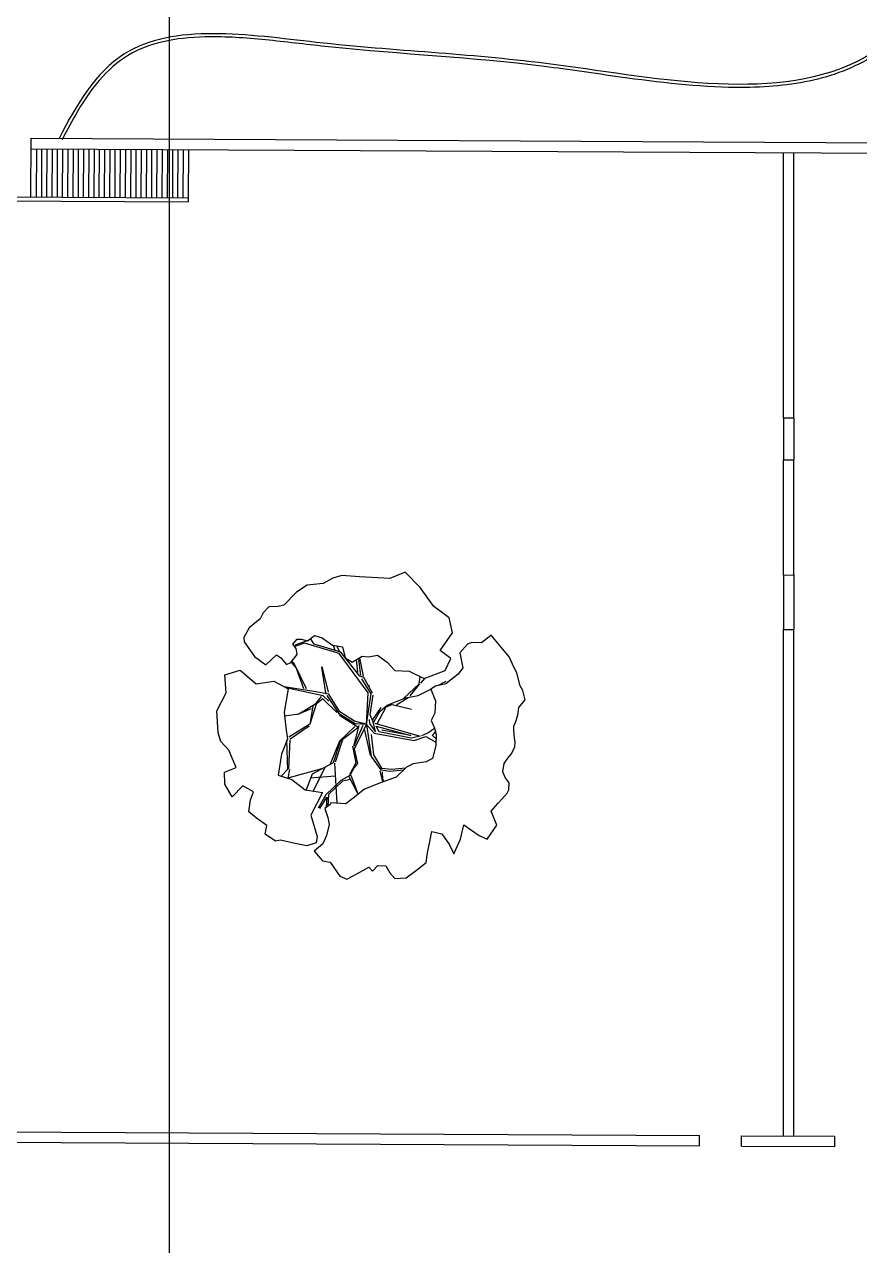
# Model space of a CAD drawing. Header units: millimetres. Extents: x 55520 to 96084, y -58491 to -49645.
# Drawn here: x 62638.9 to 62678.7, y -57734.7 to -57676.4 of the extents above; entities that cross this region are included whole.
import ezdxf

# ---------------------------------------------------------------- set-up
doc = ezdxf.new("R2010")
doc.units = ezdxf.units.MM
for name, color, linetype in [('Alvenaria Vista', 40, 'Continuous'), ('ARQ-COTAS', 1, 'Continuous'), ('Cinza', 9, 'Continuous'), ('Linha Fina', 100, 'Continuous'), ('Árvores Existentes', 114, 'Continuous')]:
    doc.layers.add(name, color=color, linetype=linetype)

# ---------------------------------------------------------------- blocks, each defined once
blk = doc.blocks.new('ARBOL')
at = {"color": 0, "linetype": 'ByBlock'}
for p, q in [((-1.034, 4.388), (-1.216, 4.399)), ((-0.978, 4.411), (-1.203, 4.42)), ((-0.543, 3.996), (-1.034, 4.388)), ((-0.889, 4.31), (-0.907, 4.428)), ((-0.509, 4.007), (-0.889, 4.31)), ((-1.375, 4.169), (-1.336, 4.042)), ((-1.336, 4.131), (-1.358, 4.18)), ((-1.302, 3.638), (-1.336, 4.131)), ((-0.587, 4.074), (-0.58, 4.163)), ((-0.52, 4.03), (-0.529, 4.132)), ((-1.336, 4.042), (-1.347, 3.661)), ((-1.013, 3.448), (-0.912, 3.884)), ((-0.967, 3.437), (-0.9, 3.895)), ((-0.33, 3.169), (-0.543, 3.996)), ((-0.353, 3.494), (-0.509, 4.007)), ((-1.203, 3.549), (-1.65, 3.817)), ((-1.079, 3.416), (-1.604, 3.774)), ((-0.364, 3.572), (-0.3, 3.784)), ((-0.33, 3.505), (-0.263, 3.774)), ((-0.298, 3.471), (-0.236, 3.794)), ((-1.113, 3.416), (-1.269, 3.327)), ((-0.978, 3.405), (-1.203, 3.549)), ((-1.022, 3.292), (-1.079, 3.416)), ((-0.298, 3.448), (-0.353, 3.494)), ((-0.286, 3.136), (-0.341, 3.437)), ((-0.263, 3.136), (-0.298, 3.448)), ((-1.593, 3.281), (-1.837, 3.338)), ((-1.357, 3.282), (-1.614, 3.282)), ((-1.269, 3.327), (-1.593, 3.281)), ((-1.246, 3.327), (-1.48, 3.047)), ((-1.313, 3.315), (-1.48, 3.047)), ((-1.102, 3.37), (-1.246, 3.327)), ((-1.102, 3.37), (-0.967, 3.058)), ((-0.933, 3.013), (-1.013, 3.393)), ((-0.912, 3.047), (-0.978, 3.405)), ((-1.48, 3.047), (-1.906, 2.969)), ((-1.893, 2.935), (-1.502, 3.024)), ((-0.721, 2.678), (-0.944, 2.991)), ((-0.744, 2.756), (-0.933, 3.013)), ((-0.733, 2.802), (-0.912, 3.047)), ((-0.567, 2.667), (-0.33, 3.169)), ((-0.567, 2.667), (-0.286, 3.136)), ((-0.442, 2.802), (-0.263, 3.102)), ((0.553, 2.98), (0.619, 3.091)), ((0.587, 2.98), (0.695, 3.036)), ((-1.961, 2.935), (-2.139, 2.455)), ((-1.905, 2.924), (-2.117, 2.466)), ((-0.554, 2.666), (-0.733, 2.802)), ((-0.442, 2.666), (-0.442, 2.802)), ((-0.441, 2.701), (-0.218, 2.846)), ((-0.43, 2.656), (-0.262, 2.79)), ((-0.385, 2.611), (-0.129, 2.824)), ((-0.262, 2.79), (-0.106, 2.846)), ((-0.129, 2.824), (-0.017, 2.824)), ((-0.106, 2.846), (0.24, 2.846)), ((-0.017, 2.824), (0.262, 2.622)), ((0.05, 2.79), (0.285, 2.835)), ((0.207, 2.846), (0.553, 2.98)), ((0.24, 2.846), (0.464, 2.801)), ((0.33, 2.846), (0.565, 2.98)), ((0.464, 2.801), (0.72, 2.822)), ((0.848, 2.833), (1.011, 2.846)), ((-1.112, 2.578), (-1.413, 2.265)), ((-1.101, 2.567), (-1.357, 2.265)), ((-1.313, 2.265), (-1.044, 2.578)), ((-0.765, 2.712), (-1.112, 2.578)), ((-0.732, 2.667), (-1.101, 2.567)), ((-0.567, 2.667), (-0.921, 2.354)), ((-0.91, 2.399), (-0.687, 2.701)), ((-0.631, 2.678), (-0.91, 2.399)), ((-0.554, 2.666), (-0.744, 2.756)), ((-0.631, 2.589), (-0.709, 2.142)), ((-0.567, 2.667), (-0.698, 2.119)), ((-0.567, 2.667), (-0.497, 2.476)), ((-0.486, 2.733), (-0.509, 2.666)), ((-0.509, 2.666), (-0.465, 2.488)), ((-0.465, 2.488), (-0.442, 2.666)), ((-0.419, 2.632), (0.229, 2.13)), ((-0.419, 2.577), (0.083, 2.197)), ((-0.408, 2.465), (-0.419, 2.577)), ((-2.117, 2.466), (-2.284, 2.39)), ((-2.106, 2.444), (-2.191, 2.315)), ((-0.933, 2.41), (-0.989, 2.119)), ((-0.921, 2.354), (-0.966, 2.097)), ((-0.553, 2.477), (-0.653, 2.13)), ((-0.497, 2.476), (0.105, 2.096)), ((0.071, 2.153), (-0.408, 2.465)), ((0.083, 2.197), (-0.353, 2.476)), ((-1.581, 2.242), (-2.191, 2.315)), ((-1.77, 2.22), (-1.968, 2.002)), ((-1.514, 2.251), (-1.864, 1.941)), ((-1.825, 2.171), (-1.406, 2.041)), ((-1.357, 2.265), (-1.77, 2.22)), ((-1.335, 2.253), (-1.56, 1.588)), ((0.229, 2.13), (0.071, 2.153)), ((0.374, 2.13), (0.51, 2.162)), ((-1.346, 1.93), (-1.681, 1.796)), ((-1.167, 1.952), (-1.346, 1.93)), ((-1.19, 1.952), (-1.156, 1.616)), ((-0.989, 2.119), (-1.167, 1.963)), ((-1.044, 2.053), (-1.167, 1.952)), ((-1.156, 1.592), (-1.145, 1.941)), ((-0.966, 2.097), (-1.044, 2.053)), ((-0.698, 2.119), (-0.631, 1.84)), ((-0.653, 2.13), (-0.609, 1.862)), ((0.105, 2.096), (0.318, 2.084)), ((0.261, 2.13), (0.374, 2.13)), ((0.318, 2.084), (0.443, 1.93)), ((0.429, 2.063), (0.469, 1.983)), ((0.44, 2.063), (0.504, 2.095)), ((-1.681, 1.796), (-1.893, 1.628)), ((-1.871, 1.616), (-1.681, 1.751)), ((-1.681, 1.751), (-1.762, 1.589)), ((-1.636, 1.784), (-1.725, 1.6)), ((-1.324, 1.907), (-1.636, 1.784)), ((-1.19, 1.885), (-1.324, 1.907)), ((-0.653, 1.829), (-0.676, 1.661)), ((-0.62, 1.796), (-0.664, 1.673)), ((-0.631, 1.84), (-0.497, 1.762)), ((-0.609, 1.862), (-0.452, 1.784)), ((-0.497, 1.762), (-0.257, 1.692)), ((-0.452, 1.784), (-0.214, 1.71)), ((-1.795, 1.523), (-1.793, 1.527)), ((-0.676, 1.661), (-0.671, 1.632)), ((-0.664, 1.673), (-0.653, 1.631))]:
    blk.add_line(p, q, dxfattribs=at)
for p, q in [((-0.272, 3.281), (-0.266, 3.278)), ((-0.266, 3.278), (-0.257, 3.276))]:
    blk.add_line(p, q)
at = {"color": 0, "linetype": 'ByBlock', "flags": 128}
for points in [[(-2.006, 4.806), (-1.93, 4.502), (-1.803, 4.292), (-1.567, 4.384), (-1.517, 4.308), (-1.466, 4.165), (-1.382, 4.165), (-1.23, 4.258), (-1.205, 4.359), (-1.23, 4.452), (-1.129, 4.502), (-1.061, 4.477), (-0.969, 4.41), (-0.825, 4.452), (-0.715, 4.359), (-0.597, 4.174), (-0.446, 4.081), (-0.471, 3.887), (-0.386, 3.769), (-0.184, 3.803), (-0.091, 3.752), (0.069, 3.719), (0.179, 3.542), (0.246, 3.356), (0.474, 3.255), (0.668, 3.036), (1.064, 3.028), (1.233, 3.188), (1.115, 3.382), (1.427, 3.592), (1.469, 3.853), (1.301, 4.14), (1.199, 4.536), (1.056, 4.881), (0.769, 4.881), (0.288, 5.109), (0.01, 5.244), (-0.15, 5.261), (-0.344, 5.235), (-0.614, 5.311), (-0.833, 5.269), (-1.12, 5.143), (-1.222, 5.16), (-1.373, 5.21), (-1.508, 5.151), (-1.593, 5.075), (-1.829, 4.999), (-1.981, 4.881), (-2.006, 4.806)], [(-2.06, 1.565), (-2.097, 1.177), (-2.157, 1.08), (-2.327, 1.092), (-2.521, 1.226), (-2.715, 1.359), (-2.8, 1.371), (-2.922, 1.553), (-2.837, 1.686), (-2.958, 1.868), (-3.043, 2.025), (-2.934, 2.207), (-2.837, 2.316), (-2.97, 2.486), (-3.213, 2.377), (-3.249, 2.631), (-3.176, 2.825), (-2.958, 2.825), (-2.958, 3.153), (-3.031, 3.346), (-3.019, 3.504), (-2.897, 3.868), (-2.631, 4.098), (-2.533, 4.401), (-2.255, 4.377), (-2.085, 4.049), (-1.781, 3.977), (-1.599, 3.759), (-1.818, 3.407), (-1.89, 3.141), (-1.939, 2.947), (-2.133, 2.741), (-2.327, 2.425), (-2.133, 2.268), (-1.987, 2.013), (-1.721, 1.856), (-2.06, 1.565)], [(-1.677, 1.613), (-1.791, 1.581), (-1.802, 1.415), (-1.823, 1.29), (-1.937, 1.134), (-2.052, 1.02), (-2.239, 0.957), (-2.166, 0.749), (-2.052, 0.676), (-1.989, 0.385), (-1.896, 0.291), (-1.698, 0.312), (-1.458, 0.343), (-1.427, 0.25), (-1.302, 0.312), (-1.177, 0.25), (-1.156, 0.114), (-1.114, -0.01), (-0.927, -0.073), (-0.708, -0.021), (-0.5, 0.042), (-0.417, 0.187), (-0.323, 0.333), (-0.208, 0.51), (-0.063, 0.406), (-0.01, 0.177), (0, 0), (0.208, 0.198), (0.354, 0.406), (0.531, 0.135), (0.635, 0.021), (0.885, 0.187), (0.885, 0.447), (1.052, 0.531), (1.135, 0.572), (1.26, 0.635), (1.312, 0.676), (1.364, 0.791), (1.333, 0.905), (1.333, 1.009), (1.406, 1.134), (1.5, 1.196), (1.583, 1.238), (1.687, 1.332), (1.729, 1.415), (1.74, 1.477), (1.781, 1.613), (1.812, 1.675), (1.875, 1.737), (1.948, 1.831), (2.01, 1.945), (2.166, 2.029), (2.187, 2.195), (2.177, 2.289), (2.208, 2.518), (2.198, 2.622), (2.187, 2.83), (2.135, 2.996), (2.041, 3.298), (1.958, 3.277), (1.833, 3.236), (1.677, 3.308), (1.594, 3.308), (1.416, 3.215), (1.364, 2.955), (1.25, 2.882), (0.989, 2.809), (0.802, 2.84), (0.708, 2.819), (0.708, 2.601), (0.614, 2.403), (0.51, 2.31), (0.51, 2.164), (0.5, 2.05), (0.417, 1.873), (0.281, 1.685), (0.156, 1.675), (-0.063, 1.727), (-0.198, 1.717), (-0.427, 1.623), (-0.719, 1.633), (-1.021, 1.633), (-1.26, 1.561), (-1.416, 1.519), (-1.656, 1.633), (-1.677, 1.613)]]:
    blk.add_lwpolyline(points, dxfattribs=at)

msp = doc.modelspace()

# ---------------------------------------------------------------- linework, layer by layer
at = {"layer": 'Alvenaria Vista'}
for p, q in [((62639.206, -57684.68), (62639.221, -57681.88)), ((62639.221, -57681.88), (62682.107, -57682.109)), ((62639.218, -57682.38), (62681.457, -57682.605)), ((62639.468, -57682.382), (62639.456, -57684.682)), ((62639.718, -57682.383), (62639.706, -57684.683)), ((62639.968, -57682.384), (62639.956, -57684.684)), ((62640.218, -57682.386), (62640.206, -57684.686)), ((62640.468, -57682.387), (62640.456, -57684.687)), ((62640.718, -57682.388), (62640.706, -57684.688)), ((62640.968, -57682.39), (62640.956, -57684.69)), ((62641.218, -57682.391), (62641.206, -57684.691)), ((62641.468, -57682.392), (62641.456, -57684.692)), ((62641.718, -57682.394), (62641.706, -57684.694)), ((62675.107, -57695.222), (62675.107, -57682.572)), ((62675.607, -57695.224), (62675.607, -57682.574)), ((62637.706, -57684.672), (62646.706, -57684.72)), ((62637.505, -57684.871), (62646.705, -57684.92)), ((62646.706, -57684.72), (62646.705, -57684.92)), ((62675.107, -57695.222), (62675.607, -57695.224)), ((62675.107, -57702.722), (62675.107, -57697.222)), ((62675.107, -57697.222), (62675.607, -57697.225)), ((62675.607, -57702.725), (62675.607, -57697.225)), ((62675.107, -57702.722), (62675.607, -57702.725)), ((62675.107, -57729.492), (62675.107, -57705.322)), ((62675.107, -57705.322), (62675.607, -57705.325)), ((62675.607, -57729.495), (62675.607, -57705.325)), ((62611.698, -57729.154), (62671.107, -57729.471)), ((62671.104, -57729.971), (62671.107, -57729.471)), ((62673.104, -57729.982), (62673.107, -57729.482)), ((62673.107, -57729.482), (62677.547, -57729.505)), ((62677.547, -57730.005), (62677.547, -57729.505)), ((62611.695, -57729.654), (62671.104, -57729.971)), ((62673.104, -57729.982), (62677.547, -57730.005))]:
    msp.add_line(p, q, dxfattribs=at)
msp.add_open_spline([(62655.413, -57890.392), (62637.386, -57827.802), (62619.359, -57765.212), (62601.332, -57702.622), (62599.772, -57692.447), (62598.213, -57682.272), (62596.653, -57672.097), (62598.121, -57659.589), (62599.588, -57647.081), (62601.056, -57634.572), (62608.209, -57626.218), (62615.361, -57617.863), (62622.514, -57609.508), (62679.42, -57606.219), (62736.326, -57602.93), (62793.232, -57599.64), (62812.504, -57597.922), (62831.777, -57596.203), (62851.05, -57594.484)], degree=3, knots=[20.322416, 20.322416, 20.322416, 20.322416, 21.305376, 21.305376, 21.305376, 22.305376, 22.305376, 22.305376, 23.305376, 23.305376, 23.305376, 24.305376, 24.305376, 24.305376, 25.305376, 25.305376, 25.305376, 25.593369, 25.593369, 25.593369, 25.593369], dxfattribs=at)
at = {"layer": 'ARQ-COTAS'}
msp.add_lwpolyline([(62649.314, -57832), (62645.822, -57832), (62645.822, -57599.865), (62649.314, -57599.865)], dxfattribs=at)
at = {"layer": 'Cinza'}
for points, knots in [([(62730.648, -57676.568), (62729.243, -57670.227), (62727.241, -57661.185), (62721.224, -57649.303), (62715.99, -57636.417), (62698.496, -57640.598), (62697.814, -57625.433), (62673.698, -57615.628), (62668.072, -57630.379), (62666.829, -57633.134)], [0, 0, 0, 0, 19.185076, 27.35421, 41.097025, 54.404103, 68.870806, 82.448555, 99.587727, 99.587727, 99.587727, 99.587727]), ([(62664.118, -57634.419), (62660.575, -57632.816), (62653.906, -57629.801), (62640.943, -57626.638), (62631.2, -57636.709), (62618.681, -57634.171), (62603.496, -57641.439), (62603.797, -57668.485), (62621.536, -57669.397), (62631.478, -57675.067), (62633.614, -57680.149), (62634.099, -57681.853)], [0, 0, 0, 0, 11.822697, 22.247732, 37.209918, 47.366529, 58.926006, 86.865782, 101.305181, 112.987703, 118.30361, 118.30361, 118.30361, 118.30361]), ([(62664.019, -57634.209), (62663.483, -57633.967), (62662.947, -57633.724), (62661.226, -57632.952), (62660.037, -57632.427), (62657.642, -57631.419), (62656.436, -57630.936), (62654.347, -57630.165), (62653.478, -57629.862), (62651.707, -57629.294), (62650.807, -57629.032), (62648.091, -57628.379), (62646.26, -57628.123), (62643.787, -57628.275), (62643.098, -57628.376), (62641.749, -57628.707), (62641.088, -57628.935), (62639.138, -57629.746), (62637.878, -57630.459), (62635.666, -57631.77), (62634.709, -57632.358), (62632.952, -57633.34), (62632.154, -57633.749), (62630.695, -57634.362), (62630.038, -57634.59), (62628.034, -57635.082), (62626.642, -57635.147), (62623.809, -57635.123), (62622.37, -57635.033), (62620.192, -57635.068), (62619.446, -57635.113), (62617.974, -57635.313), (62617.247, -57635.465), (62615.118, -57636.068), (62613.763, -57636.671), (62611.537, -57638.102), (62610.623, -57638.86), (62608.181, -57641.49), (62606.969, -57643.731), (62605.371, -57648.639), (62604.983, -57651.305), (62605.011, -57655.657), (62605.205, -57657.377), (62606.183, -57661.571), (62607.252, -57663.876), (62609.254, -57666.062), (62609.757, -57666.506), (62610.84, -57667.274), (62611.42, -57667.601), (62613.249, -57668.456), (62614.588, -57668.86), (62617.091, -57669.506), (62618.23, -57669.765), (62620.389, -57670.31), (62621.407, -57670.589), (62625.173, -57671.864), (62627.883, -57673.259), (62630.702, -57675.824), (62631.364, -57676.564), (62632.848, -57678.716), (62633.487, -57680.249), (62633.955, -57681.894)], [0.179196, 0.179196, 0.179196, 0.179196, 1.967682, 1.967682, 5.903047, 5.903047, 9.78019, 9.78019, 12.470278, 12.470278, 15.160367, 15.160367, 20.540544, 20.540544, 22.649892, 22.649892, 24.75924, 24.75924, 28.977937, 28.977937, 32.235646, 32.235646, 34.920342, 34.920342, 37.08046, 37.08046, 41.400698, 41.400698, 45.720935, 45.720935, 47.982895, 47.982895, 50.244855, 50.244855, 54.768774, 54.768774, 58.377255, 58.377255, 65.594217, 65.594217, 72.811179, 72.811179, 77.647248, 77.647248, 85.402099, 85.402099, 87.713974, 87.713974, 90.025848, 90.025848, 94.649597, 94.649597, 98.26741, 98.26741, 101.430674, 101.430674, 110.04619, 110.04619, 113.135572, 113.135572, 118.30361, 118.30361, 118.30361, 118.30361]), ([(62705.648, -57682.427), (62705.305, -57678.53), (62704.767, -57672.402), (62695.27, -57665.724), (62685.502, -57671.572), (62677.537, -57680.908), (62664.411, -57677.978), (62653.896, -57677.643), (62643.967, -57676.042), (62641.395, -57680.229), (62640.559, -57681.888)], [0, 0, 0, 0, 11.083991, 17.426146, 31.802342, 39.514525, 54.071181, 65.075007, 74.264099, 79.435321, 79.435321, 79.435321, 79.435321]), ([(62705.494, -57682.393), (62705.456, -57681.964), (62705.419, -57681.536), (62705.295, -57680.224), (62705.2, -57679.347), (62704.816, -57676.772), (62704.427, -57675.133), (62703.428, -57673.024), (62703.066, -57672.417), (62701.763, -57670.712), (62700.597, -57669.727), (62698.731, -57668.754), (62698.126, -57668.515), (62695.736, -57667.892), (62693.883, -57668.088), (62690.223, -57669.339), (62688.419, -57670.394), (62686.049, -57672.168), (62685.369, -57672.73), (62683.429, -57674.462), (62682.278, -57675.691), (62680.533, -57677.174), (62679.994, -57677.585), (62678.954, -57678.228), (62678.461, -57678.477), (62677.428, -57678.878), (62676.89, -57679.034), (62675.223, -57679.387), (62674.042, -57679.47), (62671.031, -57679.441), (62669.158, -57679.216), (62666.086, -57678.79), (62664.872, -57678.605), (62660.162, -57678.011), (62656.999, -57677.892), (62652.481, -57677.423), (62651.528, -57677.303), (62649.624, -57677.108), (62648.674, -57677.035), (62647.061, -57677.047), (62646.38, -57677.1), (62645.137, -57677.346), (62644.57, -57677.532), (62643.522, -57678.09), (62643.049, -57678.478), (62642.188, -57679.422), (62641.802, -57679.975), (62641.181, -57681.015), (62640.933, -57681.478), (62640.693, -57681.955)], [0.045134, 0.045134, 0.045134, 0.045134, 1.264257, 1.264257, 3.792772, 3.792772, 8.8498, 8.8498, 11.053605, 11.053605, 15.461214, 15.461214, 17.458397, 17.458397, 23.257917, 23.257917, 29.057437, 29.057437, 31.512365, 31.512365, 36.42222, 36.42222, 38.540833, 38.540833, 40.28934, 40.28934, 42.037847, 42.037847, 45.534861, 45.534861, 50.691379, 50.691379, 54.119792, 54.119792, 64.500717, 64.500717, 67.149564, 67.149564, 69.798411, 69.798411, 71.85844, 71.85844, 73.825345, 73.825345, 75.883751, 75.883751, 77.942156, 77.942156, 79.435321, 79.435321, 79.435321, 79.435321])]:
    msp.add_open_spline(points, degree=3, knots=knots, dxfattribs=at)
at = {"layer": 'Linha Fina'}
for p, q in [((62641.968, -57682.395), (62641.956, -57684.695)), ((62642.218, -57682.396), (62642.206, -57684.696)), ((62642.468, -57682.398), (62642.456, -57684.698)), ((62642.718, -57682.399), (62642.706, -57684.699)), ((62642.968, -57682.4), (62642.956, -57684.7)), ((62643.218, -57682.402), (62643.206, -57684.702)), ((62643.468, -57682.403), (62643.456, -57684.703)), ((62643.718, -57682.404), (62643.706, -57684.704)), ((62643.968, -57682.406), (62643.956, -57684.706)), ((62644.218, -57682.407), (62644.206, -57684.707)), ((62644.468, -57682.408), (62644.456, -57684.708)), ((62644.718, -57682.41), (62644.706, -57684.71)), ((62644.968, -57682.411), (62644.956, -57684.711)), ((62645.218, -57682.412), (62645.206, -57684.712)), ((62645.468, -57682.414), (62645.456, -57684.714)), ((62645.718, -57682.415), (62645.706, -57684.715)), ((62645.968, -57682.416), (62645.956, -57684.716)), ((62646.218, -57682.418), (62646.206, -57684.718)), ((62646.468, -57682.419), (62646.456, -57684.719)), ((62646.718, -57682.42), (62646.706, -57684.72)), ((62675.107, -57695.222), (62675.107, -57697.222)), ((62675.607, -57695.224), (62675.607, -57697.225)), ((62675.107, -57702.722), (62675.107, -57705.322)), ((62675.607, -57702.724), (62675.607, -57705.325))]:
    msp.add_line(p, q, dxfattribs=at)

# ---------------------------------------------------------------- block references
at = {"layer": 'Árvores Existentes', "xscale": 2.73177010559282, "yscale": 2.73177010559282, "zscale": 2.73177010559282, "rotation": 22.01560184931123}
msp.add_blockref('ARBOL', (62659.377, -57716.038), dxfattribs=at)

doc.saveas('drawing.dxf')
